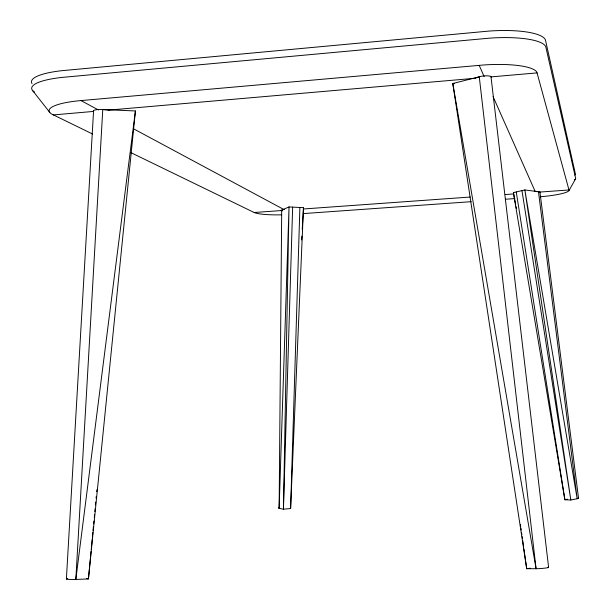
<?xml version="1.0" encoding="UTF-8"?>
<svg xmlns="http://www.w3.org/2000/svg" width="610" height="610" viewBox="0 0 610 610"><rect width="100%" height="100%" fill="white"/><g stroke="black" fill="none" stroke-linecap="round" stroke-linejoin="round"><path stroke-width="0.91" d="M92.598 134.025L51.842 114.146A50.668 10.744 -0.2 0 1 78.698 100.787L483.448 64.995A52.605 12.055 -3.9 0 1 536.899 72.331L569.092 190.35A33.504 4.842 -3.7 0 1 540.178 196.771M292.647 207.118L283.444 509.205L290.612 508.534L303.483 207.667L289.018 206.935L281.706 210.099A4.201 0.595 -2.1 0 0 281.233 210.572L281.629 210.702A4.201 0.595 -2.1 0 0 282.285 210.801M290.612 508.534L299.884 207.484M66.383 579.027L93.582 110.669M75.823 579.439L102.77 109.556L135.42 110.951L88.442 578.928L75.823 579.439L135.42 110.951M301.63 239.944L301.851 236.146M302.232 229.497L303.483 207.667M91.05 551.417L88.442 578.928L86.666 578.585M91.225 549.526L92.217 539.087M92.392 537.189L92.842 532.446M93.025 530.555L93.383 526.758M93.658 523.914L93.925 521.07M94.283 517.272L94.55 514.428M94.825 511.584L95.091 508.732M95.45 504.943L95.724 502.091M96.083 498.301L96.258 496.403M96.708 491.66L96.891 489.761M578.013 498.034A4.361 0.526 -5 0 1 577.174 498.744L570.823 500.017L564.883 499.75L513.407 192.607L524.859 189.954L538.47 191.708A4.361 0.633 -3.7 0 1 539.934 192.051L539.85 192.226A4.361 0.633 -3.7 0 1 539.476 192.402M568.993 190.587L575.604 178.806M474.847 78.332L479.262 76.799A6.847 1.571 -3.9 0 1 483.882 75.93L485.674 75.823A6.847 1.571 -3.9 0 1 490.966 76.494L548.611 567.437M284.443 209.352L281.706 210.099L279.136 508.313L283.444 509.205L289.018 206.935L279.136 508.313A4.171 0.549 -0.8 0 1 279.075 507.764M567.597 499.209L564.883 499.75L516.251 191.944M530.273 568.207L526.704 568.703L452.795 83.517L479.262 76.799L536.068 568.718A7.183 0.496 -4.5 0 0 545.454 568.07A7.183 0.496 -4.5 0 0 547.849 567.247M53.268 114.924L93.559 111.424M108.656 110.113L475.068 78.278M491.126 76.883L537.105 72.895M131.066 152.713L254.172 212.509L282.468 210.481M303.315 208.986L470.165 197.045M505.248 194.537L513.78 193.927M539.309 192.097L569.092 189.969M303.292 213.591L471.217 201.674M505.37 199.256L514.855 198.578M534.802 191.471L538.47 191.708L577.174 498.744L524.859 189.954L570.823 500.017L521.977 190.625M109.312 110.143L102.77 109.556A6.596 1.395 -0.2 0 0 97.699 109.556L96.182 109.739A6.596 1.395 -0.2 0 0 93.559 111.035M454.557 83.73L452.795 83.517L536.068 568.718L526.704 568.703L523.899 548.909M254.172 212.509L254.599 212.692A32.231 4.56 -2.1 0 0 281.568 214.842M80.97 100.574L98.454 109.96M133.636 128.847L283.627 209.375M32.452 90.356L49.791 112.446M479.178 65.331L484.172 76.593M493.063 96.609L535.199 191.494M513.407 192.607L515.702 204.762M516.06 206.637L516.411 208.506M520.429 524.394L520.696 526.278M520.963 528.168L521.23 530.052M521.626 532.881L521.893 534.764M522.16 536.647L522.434 538.538M522.701 540.422L523.632 547.017M539.934 192.051L578.539 498.256M34.511 92.201A53.436 12.124 0.1 0 1 34 91.835M33.878 91.744A53.436 12.124 0.1 0 1 62.388 77.379L489.525 38.155A55.548 13.702 -4.1 0 1 545.775 46.734L575.695 178.593A34.686 5.284 -3.8 0 1 574.917 179.553M574.795 179.637A34.686 5.284 -3.8 0 1 574.307 179.95M75.823 579.439A6.862 0.58 -0.3 0 1 67.74 579.302A6.862 0.58 -0.3 0 1 67.756 578.593M491.363 76.868A6.847 1.571 -3.9 0 1 491.302 77.279M32.04 83.578A53.428 12.36 0.1 0 1 62.151 70.661L489.167 31.064A55.541 13.969 -4.1 0 1 545.416 39.856L575.466 174.323A34.678 5.391 -3.8 0 1 574.902 175.116"/></g></svg>
